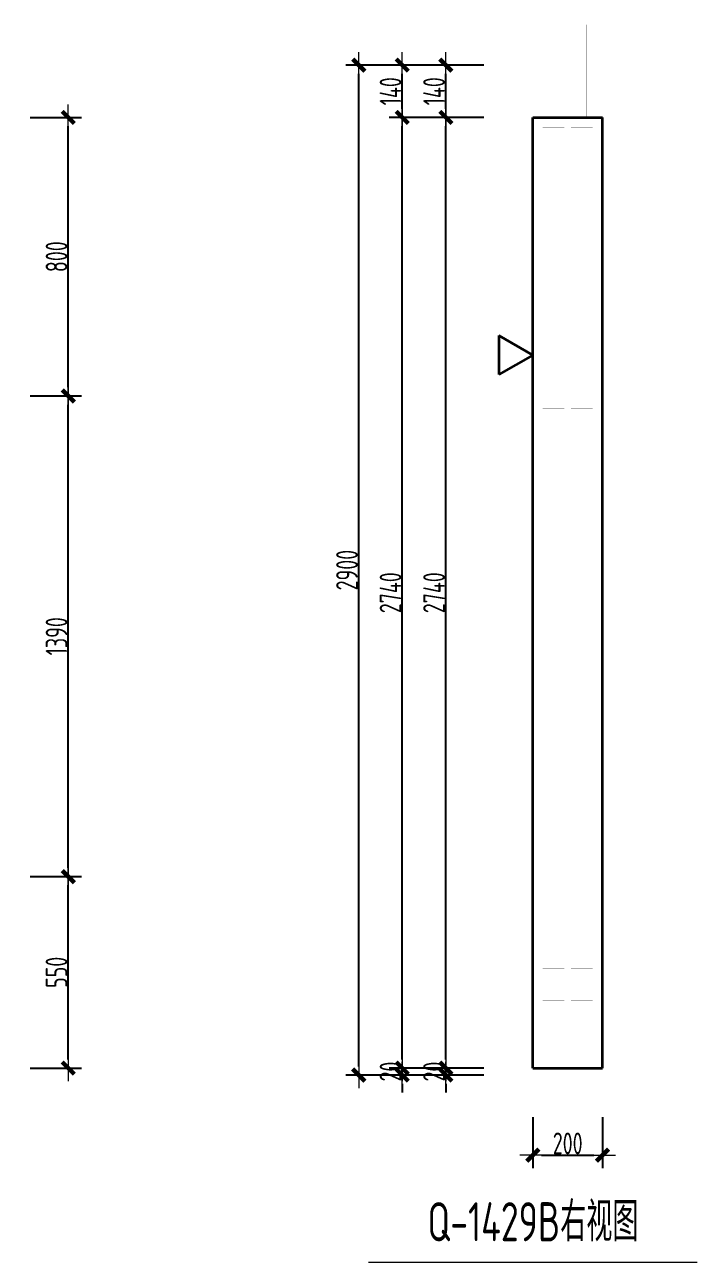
# Model space of a CAD drawing. Extents: x -85320 to 1679916, y -1321939 to 627.
# Drawn here: x 1100277 to 1108002, y -851026 to -836812 of the extents above; entities that cross this region are included whole.
import ezdxf
from ezdxf.enums import TextEntityAlignment as Align

# ---------------------------------------------------------------- set-up
doc = ezdxf.new("R2010")
doc.units = 0
doc.header["$LTSCALE"] = 1000
for name, color, linetype, lineweight in [('预制墙图名', 7, 'Continuous', 18), ('预制墙墙身水平筋', 130, 'Continuous', 18), ('预制墙墙身纵向受力筋', 1, 'Continuous', 18), ('预制墙详图标注', 3, 'Continuous', 18), ('预制墙详图轮廓', 3, 'Continuous', 35)]:
    doc.layers.add(name, color=color, linetype=linetype, lineweight=lineweight)
doc.styles.add('样式 1', font='yjkeng.shx', dxfattribs={"width": 0.7, "bigfont": 'yjkchn.shx'})
doc.styles.add('样式 2', font='yjkeng.shx', dxfattribs={"width": 0.7, "bigfont": 'yjkchn.shx'})
doc.dimstyles.new('盈建科结构', dxfattribs={"dimscale": 100, "dimtxt": 2.5, "dimasz": 1, "dimexe": 1.5, "dimexo": 0.625, "dimgap": 0.1, "dimtad": 1, "dimdec": 0, "dimrnd": 1, "dimzin": 0, "dimdsep": 46, "dimtxsty": '样式 1', "dimblk": '_yjkbk', "dimblk1": 'ARCHTICK', "dimblk2": 'ARCHTICK', "dimcen": 0.09, "dimadec": 0, "dimazin": 0, "dimtfac": 1, "dimtdec": 4, "dimtix": 1, "dimtmove": 2, "dimatfit": 3, "dimfxl": 1, "dimtolj": 1, "dimtzin": 0, "dimarcsym": 0})

# ---------------------------------------------------------------- blocks, each defined once
blk = doc.blocks.new('_yjkbk')
blk.add_line((-1, 0), (1.5, 0))
blk.add_lwpolyline([(-0.7, -0.7, 0.5, 0.5, 0), (0.7, 0.7, 0.5, 0.5, 0)], format="xyseb")
blk = doc.blocks.new('*D944')
at = {"layer": 'Defpoints', "color": 0, "transparency": 16777216}
for p in [(1100277, -846596), (1100777, -846596), (1100277, -848796)]:
    blk.add_point(p, dxfattribs=at)
at = {"layer": '预制墙详图标注', "color": 0, "lineweight": -2, "transparency": 16777216}
for p, q in [((1100339, -846596), (1100927, -846596)), ((1100777, -848696), (1100777, -846696)), ((1100339, -848796), (1100927, -848796))]:
    blk.add_line(p, q, dxfattribs=at)
at = {"layer": '预制墙详图标注', "color": 0, "lineweight": -2, "transparency": 16777216, "xscale": 100, "yscale": 100, "zscale": 100}
for p, rotation in [((1100777, -846596), 90), ((1100777, -848796), 270)]:
    blk.add_blockref('_yjkbk', p, dxfattribs=dict(at, rotation=rotation))
at = {"layer": '预制墙详图标注', "color": 0, "transparency": 16777216, "insert": (1100767, -847696), "char_height": 250, "attachment_point": 8, "rotation": 90, "style": '样式 1'}
blk.add_mtext('\\A1;550', dxfattribs=at)
blk = doc.blocks.new('_ArchTick')
at = {"color": 0, "linetype": 'ByBlock', "const_width": 0.4}
blk.add_lwpolyline([(-0.5, -0.5), (0.5, 0.5)], dxfattribs=at)
blk = doc.blocks.new('*D945')
at = {"layer": 'Defpoints', "color": 0, "transparency": 16777216}
for p in [(1100277, -841076), (1100777, -841076), (1100277, -846596)]:
    blk.add_point(p, dxfattribs=at)
at = {"layer": '预制墙详图标注', "color": 0, "lineweight": -2, "transparency": 16777216}
for p, q in [((1100339, -841076), (1100927, -841076)), ((1100777, -846496), (1100777, -841176)), ((1100339, -846596), (1100927, -846596))]:
    blk.add_line(p, q, dxfattribs=at)
at = {"layer": '预制墙详图标注', "color": 0, "lineweight": -2, "transparency": 16777216, "xscale": 100, "yscale": 100, "zscale": 100}
for p, rotation in [((1100777, -841076), 90), ((1100777, -846596), 270)]:
    blk.add_blockref('_yjkbk', p, dxfattribs=dict(at, rotation=rotation))
at = {"layer": '预制墙详图标注', "color": 0, "transparency": 16777216, "insert": (1100767, -843836), "char_height": 250, "attachment_point": 8, "rotation": 90, "style": '样式 1'}
blk.add_mtext('\\A1;1390', dxfattribs=at)
blk = doc.blocks.new('*D946')
at = {"layer": 'Defpoints', "color": 0, "transparency": 16777216}
for p in [(1100277, -837876), (1100777, -837876), (1100277, -841076)]:
    blk.add_point(p, dxfattribs=at)
at = {"layer": '预制墙详图标注', "color": 0, "lineweight": -2, "transparency": 16777216}
for p, q in [((1100339, -837876), (1100927, -837876)), ((1100777, -840976), (1100777, -837976)), ((1100339, -841076), (1100927, -841076))]:
    blk.add_line(p, q, dxfattribs=at)
at = {"layer": '预制墙详图标注', "color": 0, "lineweight": -2, "transparency": 16777216, "xscale": 100, "yscale": 100, "zscale": 100}
for p, rotation in [((1100777, -837876), 90), ((1100777, -841076), 270)]:
    blk.add_blockref('_yjkbk', p, dxfattribs=dict(at, rotation=rotation))
at = {"layer": '预制墙详图标注', "color": 0, "transparency": 16777216, "insert": (1100767, -839476), "char_height": 250, "attachment_point": 8, "rotation": 90, "style": '样式 1'}
blk.add_mtext('\\A1;800', dxfattribs=at)
blk = doc.blocks.new('*D952')
at = {"layer": 'Defpoints', "color": 0, "transparency": 16777216}
for p in [(1106114, -849296), (1106914, -849296), (1106914, -849796)]:
    blk.add_point(p, dxfattribs=at)
at = {"layer": '预制墙详图标注', "color": 0, "lineweight": -2, "transparency": 16777216}
for p, q in [((1106114, -849358), (1106114, -849946)), ((1106914, -849358), (1106914, -849946)), ((1106214, -849796), (1106814, -849796))]:
    blk.add_line(p, q, dxfattribs=at)
at = {"layer": '预制墙详图标注', "color": 0, "lineweight": -2, "transparency": 16777216, "xscale": 100, "yscale": 100, "zscale": 100, "rotation": 180}
blk.add_blockref('_yjkbk', (1106114, -849796), dxfattribs=at)
at = {"layer": '预制墙详图标注', "color": 0, "lineweight": -2, "transparency": 16777216, "xscale": 100, "yscale": 100, "zscale": 100}
blk.add_blockref('_yjkbk', (1106914, -849796), dxfattribs=at)
at = {"layer": '预制墙详图标注', "color": 0, "transparency": 16777216, "insert": (1106514, -849786), "char_height": 250, "attachment_point": 8, "style": '样式 1'}
blk.add_mtext('\\A1;200', dxfattribs=at)
blk = doc.blocks.new('*D953')
at = {"layer": 'Defpoints', "color": 0, "transparency": 16777216}
for p in [(1105114, -848796), (1105614, -848796), (1105614, -848876)]:
    blk.add_point(p, dxfattribs=at)
at = {"layer": '预制墙详图标注', "color": 0, "lineweight": -2, "transparency": 16777216}
for p, q in [((1105114, -848696), (1105114, -848596)), ((1105552, -848796), (1104964, -848796)), ((1105552, -848876), (1104964, -848876)), ((1105114, -848876), (1105114, -848796)), ((1105114, -848976), (1105114, -849076))]:
    blk.add_line(p, q, dxfattribs=at)
at = {"layer": '预制墙详图标注', "color": 0, "lineweight": -2, "transparency": 16777216, "xscale": 100, "yscale": 100, "zscale": 100}
for p, rotation in [((1105114, -848796), 270), ((1105114, -848876), 90)]:
    blk.add_blockref('_yjkbk', p, dxfattribs=dict(at, rotation=rotation))
at = {"layer": '预制墙详图标注', "color": 0, "transparency": 16777216, "insert": (1105104, -848836), "char_height": 250, "attachment_point": 8, "rotation": 90, "style": '样式 1'}
blk.add_mtext('\\A1;20', dxfattribs=at)
blk = doc.blocks.new('*D954')
at = {"layer": 'Defpoints', "color": 0, "transparency": 16777216}
for p in [(1105114, -837876), (1105614, -837876), (1105614, -848796)]:
    blk.add_point(p, dxfattribs=at)
at = {"layer": '预制墙详图标注', "color": 0, "lineweight": -2, "transparency": 16777216}
for p, q in [((1105552, -837876), (1104964, -837876)), ((1105114, -848696), (1105114, -837976)), ((1105552, -848796), (1104964, -848796))]:
    blk.add_line(p, q, dxfattribs=at)
at = {"layer": '预制墙详图标注', "color": 0, "lineweight": -2, "transparency": 16777216, "xscale": 100, "yscale": 100, "zscale": 100}
for p, rotation in [((1105114, -837876), 90), ((1105114, -848796), 270)]:
    blk.add_blockref('_yjkbk', p, dxfattribs=dict(at, rotation=rotation))
at = {"layer": '预制墙详图标注', "color": 0, "transparency": 16777216, "insert": (1105104, -843336), "char_height": 250, "attachment_point": 8, "rotation": 90, "style": '样式 1'}
blk.add_mtext('\\A1;2740', dxfattribs=at)
blk = doc.blocks.new('*D955')
at = {"layer": 'Defpoints', "color": 0, "transparency": 16777216}
for p in [(1105114, -837276), (1105614, -837276), (1105614, -837876)]:
    blk.add_point(p, dxfattribs=at)
at = {"layer": '预制墙详图标注', "color": 0, "lineweight": -2, "transparency": 16777216}
for p, q in [((1105552, -837276), (1104964, -837276)), ((1105114, -837776), (1105114, -837376)), ((1105552, -837876), (1104964, -837876))]:
    blk.add_line(p, q, dxfattribs=at)
at = {"layer": '预制墙详图标注', "color": 0, "lineweight": -2, "transparency": 16777216, "xscale": 100, "yscale": 100, "zscale": 100}
for p, rotation in [((1105114, -837276), 90), ((1105114, -837876), 270)]:
    blk.add_blockref('_yjkbk', p, dxfattribs=dict(at, rotation=rotation))
at = {"layer": '预制墙详图标注', "color": 0, "transparency": 16777216, "insert": (1105104, -837576), "char_height": 250, "attachment_point": 8, "rotation": 90, "style": '样式 1'}
blk.add_mtext('\\A1;140', dxfattribs=at)
blk = doc.blocks.new('*D956')
at = {"layer": 'Defpoints', "color": 0, "transparency": 16777216}
for p in [(1104614, -848796), (1105114, -848796), (1105114, -848876)]:
    blk.add_point(p, dxfattribs=at)
at = {"layer": '预制墙详图标注', "color": 0, "lineweight": -2, "transparency": 16777216}
for p, q in [((1104614, -848696), (1104614, -848596)), ((1105052, -848796), (1104464, -848796)), ((1105052, -848876), (1104464, -848876)), ((1104614, -848876), (1104614, -848796)), ((1104614, -848976), (1104614, -849076))]:
    blk.add_line(p, q, dxfattribs=at)
at = {"layer": '预制墙详图标注', "color": 0, "lineweight": -2, "transparency": 16777216, "xscale": 100, "yscale": 100, "zscale": 100}
for p, rotation in [((1104614, -848796), 270), ((1104614, -848876), 90)]:
    blk.add_blockref('_yjkbk', p, dxfattribs=dict(at, rotation=rotation))
at = {"layer": '预制墙详图标注', "color": 0, "transparency": 16777216, "insert": (1104604, -848836), "char_height": 250, "attachment_point": 8, "rotation": 90, "style": '样式 1'}
blk.add_mtext('\\A1;20', dxfattribs=at)
blk = doc.blocks.new('*D957')
at = {"layer": 'Defpoints', "color": 0, "transparency": 16777216}
for p in [(1104614, -837876), (1105114, -837876), (1105114, -848796)]:
    blk.add_point(p, dxfattribs=at)
at = {"layer": '预制墙详图标注', "color": 0, "lineweight": -2, "transparency": 16777216}
for p, q in [((1105052, -837876), (1104464, -837876)), ((1104614, -848696), (1104614, -837976)), ((1105052, -848796), (1104464, -848796))]:
    blk.add_line(p, q, dxfattribs=at)
at = {"layer": '预制墙详图标注', "color": 0, "lineweight": -2, "transparency": 16777216, "xscale": 100, "yscale": 100, "zscale": 100}
for p, rotation in [((1104614, -837876), 90), ((1104614, -848796), 270)]:
    blk.add_blockref('_yjkbk', p, dxfattribs=dict(at, rotation=rotation))
at = {"layer": '预制墙详图标注', "color": 0, "transparency": 16777216, "insert": (1104604, -843336), "char_height": 250, "attachment_point": 8, "rotation": 90, "style": '样式 1'}
blk.add_mtext('\\A1;2740', dxfattribs=at)
blk = doc.blocks.new('*D958')
at = {"layer": 'Defpoints', "color": 0, "transparency": 16777216}
for p in [(1104614, -837276), (1105114, -837276), (1105114, -837876)]:
    blk.add_point(p, dxfattribs=at)
at = {"layer": '预制墙详图标注', "color": 0, "lineweight": -2, "transparency": 16777216}
for p, q in [((1105052, -837276), (1104464, -837276)), ((1104614, -837776), (1104614, -837376)), ((1105052, -837876), (1104464, -837876))]:
    blk.add_line(p, q, dxfattribs=at)
at = {"layer": '预制墙详图标注', "color": 0, "lineweight": -2, "transparency": 16777216, "xscale": 100, "yscale": 100, "zscale": 100}
for p, rotation in [((1104614, -837276), 90), ((1104614, -837876), 270)]:
    blk.add_blockref('_yjkbk', p, dxfattribs=dict(at, rotation=rotation))
at = {"layer": '预制墙详图标注', "color": 0, "transparency": 16777216, "insert": (1104604, -837576), "char_height": 250, "attachment_point": 8, "rotation": 90, "style": '样式 1'}
blk.add_mtext('\\A1;140', dxfattribs=at)
blk = doc.blocks.new('*D959')
at = {"layer": 'Defpoints', "color": 0, "transparency": 16777216}
for p in [(1104114, -837276), (1104614, -837276), (1104614, -848876)]:
    blk.add_point(p, dxfattribs=at)
at = {"layer": '预制墙详图标注', "color": 0, "lineweight": -2, "transparency": 16777216}
for p, q in [((1104552, -837276), (1103964, -837276)), ((1104114, -848776), (1104114, -837376)), ((1104552, -848876), (1103964, -848876))]:
    blk.add_line(p, q, dxfattribs=at)
at = {"layer": '预制墙详图标注', "color": 0, "lineweight": -2, "transparency": 16777216, "xscale": 100, "yscale": 100, "zscale": 100}
for p, rotation in [((1104114, -837276), 90), ((1104114, -848876), 270)]:
    blk.add_blockref('_yjkbk', p, dxfattribs=dict(at, rotation=rotation))
at = {"layer": '预制墙详图标注', "color": 0, "transparency": 16777216, "insert": (1104104, -843076), "char_height": 250, "attachment_point": 8, "rotation": 90, "style": '样式 1'}
blk.add_mtext('\\A1;2900', dxfattribs=at)

msp = doc.modelspace()

# ---------------------------------------------------------------- linework, layer by layer
at = {"layer": '预制墙图名', "lineweight": 18}
msp.add_line((1104226.292, -851026.195), (1108002.449, -851026.195), dxfattribs=at)
at = {"layer": '预制墙墙身水平筋', "lineweight": 18, "const_width": 0.18}
for points in [[(1106476.087, -838035.848), (1106226.371, -838035.848), (1106226.371, -837995.848), (1106476.087, -837995.848), (1106476.087, -838035.848), (1106226.371, -838035.848), (1106226.371, -837995.848), (1106476.087, -837995.848)], [(1106552.654, -837995.848), (1106802.371, -837995.848), (1106802.371, -838035.848), (1106552.654, -838035.848), (1106552.654, -837995.848), (1106802.371, -837995.848), (1106802.371, -838035.848), (1106552.654, -838035.848)], [(1106476.087, -838855.848), (1106226.371, -838855.848), (1106226.371, -838815.848), (1106476.087, -838815.848), (1106476.087, -838855.848), (1106226.371, -838855.848), (1106226.371, -838815.848), (1106476.087, -838815.848)], [(1106552.654, -838815.848), (1106802.371, -838815.848), (1106802.371, -838855.848), (1106552.654, -838855.848), (1106552.654, -838815.848), (1106802.371, -838815.848), (1106802.371, -838855.848), (1106552.654, -838855.848)], [(1106476.087, -839655.848), (1106226.371, -839655.848), (1106226.371, -839615.848), (1106476.087, -839615.848), (1106476.087, -839655.848), (1106226.371, -839655.848), (1106226.371, -839615.848), (1106476.087, -839615.848)], [(1106552.654, -839615.848), (1106802.371, -839615.848), (1106802.371, -839655.848), (1106552.654, -839655.848), (1106552.654, -839615.848), (1106802.371, -839615.848), (1106802.371, -839655.848), (1106552.654, -839655.848)], [(1106476.087, -840455.848), (1106226.371, -840455.848), (1106226.371, -840415.848), (1106476.087, -840415.848), (1106476.087, -840455.848), (1106226.371, -840455.848), (1106226.371, -840415.848), (1106476.087, -840415.848)], [(1106552.654, -840415.848), (1106802.371, -840415.848), (1106802.371, -840455.848), (1106552.654, -840455.848), (1106552.654, -840415.848), (1106802.371, -840415.848), (1106802.371, -840455.848), (1106552.654, -840455.848)], [(1106476.087, -841255.848), (1106226.371, -841255.848), (1106226.371, -841215.848), (1106476.087, -841215.848), (1106476.087, -841255.848), (1106226.371, -841255.848), (1106226.371, -841215.848), (1106476.087, -841215.848)], [(1106552.654, -841215.848), (1106802.371, -841215.848), (1106802.371, -841255.848), (1106552.654, -841255.848), (1106552.654, -841215.848), (1106802.371, -841215.848), (1106802.371, -841255.848), (1106552.654, -841255.848)], [(1106476.087, -842055.848), (1106226.371, -842055.848), (1106226.371, -842015.848), (1106476.087, -842015.848), (1106476.087, -842055.848), (1106226.371, -842055.848), (1106226.371, -842015.848), (1106476.087, -842015.848)], [(1106552.654, -842015.848), (1106802.371, -842015.848), (1106802.371, -842055.848), (1106552.654, -842055.848), (1106552.654, -842015.848), (1106802.371, -842015.848), (1106802.371, -842055.848), (1106552.654, -842055.848)], [(1106476.087, -842855.848), (1106226.371, -842855.848), (1106226.371, -842815.848), (1106476.087, -842815.848), (1106476.087, -842855.848), (1106226.371, -842855.848), (1106226.371, -842815.848), (1106476.087, -842815.848)], [(1106552.654, -842815.848), (1106802.371, -842815.848), (1106802.371, -842855.848), (1106552.654, -842855.848), (1106552.654, -842815.848), (1106802.371, -842815.848), (1106802.371, -842855.848), (1106552.654, -842855.848)], [(1106476.087, -843655.848), (1106226.371, -843655.848), (1106226.371, -843615.848), (1106476.087, -843615.848), (1106476.087, -843655.848), (1106226.371, -843655.848), (1106226.371, -843615.848), (1106476.087, -843615.848)], [(1106552.654, -843615.848), (1106802.371, -843615.848), (1106802.371, -843655.848), (1106552.654, -843655.848), (1106552.654, -843615.848), (1106802.371, -843615.848), (1106802.371, -843655.848), (1106552.654, -843655.848)], [(1106476.087, -844455.848), (1106226.371, -844455.848), (1106226.371, -844415.848), (1106476.087, -844415.848), (1106476.087, -844455.848), (1106226.371, -844455.848), (1106226.371, -844415.848), (1106476.087, -844415.848)], [(1106552.654, -844415.848), (1106802.371, -844415.848), (1106802.371, -844455.848), (1106552.654, -844455.848), (1106552.654, -844415.848), (1106802.371, -844415.848), (1106802.371, -844455.848), (1106552.654, -844455.848)], [(1106476.087, -845255.848), (1106226.371, -845255.848), (1106226.371, -845215.848), (1106476.087, -845215.848), (1106476.087, -845255.848), (1106226.371, -845255.848), (1106226.371, -845215.848), (1106476.087, -845215.848)], [(1106552.654, -845215.848), (1106802.371, -845215.848), (1106802.371, -845255.848), (1106552.654, -845255.848), (1106552.654, -845215.848), (1106802.371, -845215.848), (1106802.371, -845255.848), (1106552.654, -845255.848)], [(1106476.087, -846055.848), (1106226.371, -846055.848), (1106226.371, -846015.848), (1106476.087, -846015.848), (1106476.087, -846055.848), (1106226.371, -846055.848), (1106226.371, -846015.848), (1106476.087, -846015.848)], [(1106552.654, -846015.848), (1106802.371, -846015.848), (1106802.371, -846055.848), (1106552.654, -846055.848), (1106552.654, -846015.848), (1106802.371, -846015.848), (1106802.371, -846055.848), (1106552.654, -846055.848)], [(1106476.087, -846855.848), (1106226.371, -846855.848), (1106226.371, -846815.848), (1106476.087, -846815.848), (1106476.087, -846855.848), (1106226.371, -846855.848), (1106226.371, -846815.848), (1106476.087, -846815.848)], [(1106552.654, -846815.848), (1106802.371, -846815.848), (1106802.371, -846855.848), (1106552.654, -846855.848), (1106552.654, -846815.848), (1106802.371, -846815.848), (1106802.371, -846855.848), (1106552.654, -846855.848)], [(1106476.087, -847255.848), (1106226.371, -847255.848), (1106226.371, -847215.848), (1106476.087, -847215.848), (1106476.087, -847255.848), (1106226.371, -847255.848), (1106226.371, -847215.848), (1106476.087, -847215.848)], [(1106552.654, -847215.848), (1106802.371, -847215.848), (1106802.371, -847255.848), (1106552.654, -847255.848), (1106552.654, -847215.848), (1106802.371, -847215.848), (1106802.371, -847255.848), (1106552.654, -847255.848)], [(1106476.087, -847655.848), (1106226.371, -847655.848), (1106226.371, -847615.848), (1106476.087, -847615.848), (1106476.087, -847655.848), (1106226.371, -847655.848), (1106226.371, -847615.848), (1106476.087, -847615.848)], [(1106552.654, -847615.848), (1106802.371, -847615.848), (1106802.371, -847655.848), (1106552.654, -847655.848), (1106552.654, -847615.848), (1106802.371, -847615.848), (1106802.371, -847655.848), (1106552.654, -847655.848)], [(1106476.087, -848055.848), (1106226.371, -848055.848), (1106226.371, -848015.848), (1106476.087, -848015.848), (1106476.087, -848055.848), (1106226.371, -848055.848), (1106226.371, -848015.848), (1106476.087, -848015.848)], [(1106552.654, -848015.848), (1106802.371, -848015.848), (1106802.371, -848055.848), (1106552.654, -848055.848), (1106552.654, -848015.848), (1106802.371, -848015.848), (1106802.371, -848055.848), (1106552.654, -848055.848)], [(1106440.087, -848495.848), (1106190.371, -848495.848), (1106190.371, -848455.848), (1106440.087, -848455.848), (1106440.087, -848495.848), (1106190.371, -848495.848), (1106190.371, -848455.848), (1106440.087, -848455.848)], [(1106588.654, -848455.848), (1106838.371, -848455.848), (1106838.371, -848495.848), (1106588.654, -848495.848), (1106588.654, -848455.848), (1106838.371, -848455.848), (1106838.371, -848495.848), (1106588.654, -848495.848)]]:
    msp.add_lwpolyline(points, close=True, dxfattribs=at)
at = {"layer": '预制墙墙身纵向受力筋', "lineweight": 18, "const_width": 0.18}
for points in [[(1106238.371, -837875.848), (1106238.371, -836811.848), (1106302.371, -836811.848), (1106302.371, -837875.848)], [(1106726.371, -837875.848), (1106726.371, -836811.848), (1106790.371, -836811.848), (1106790.371, -837875.848)]]:
    msp.add_lwpolyline(points, close=True, dxfattribs=at)
at = {"layer": '预制墙详图标注', "lineweight": 35}
for p, q in [((1106114.371, -840605.848), (1105724.659, -840380.848)), ((1105724.659, -840380.848), (1105724.659, -840830.848)), ((1106114.371, -840605.848), (1105724.659, -840830.848))]:
    msp.add_line(p, q, dxfattribs=at)
at = {"layer": '预制墙详图轮廓', "lineweight": 35}
for p, q in [((1106114.371, -837875.848), (1106914.371, -837875.848)), ((1106114.371, -848795.848), (1106114.371, -837875.848)), ((1106914.371, -848795.848), (1106914.371, -837875.848)), ((1106114.371, -848795.848), (1106914.371, -848795.848))]:
    msp.add_line(p, q, dxfattribs=at)

# ---------------------------------------------------------------- texts
at = {"layer": '预制墙图名', "linetype": 'Continuous', "style": '样式 2', "width": 0.7}
msp.add_text('Q-1429B右视图', height=450, dxfattribs=at).set_placement((1106114.371, -850920.848), align=Align.BOTTOM_CENTER)

# ---------------------------------------------------------------- dimensions: what is measured, and where the dimension line sits
at = {"layer": '预制墙详图标注'}
for p1, p2, distance, picture, middle in [((1104614.371, -848875.848), (1104614.371, -837275.848), 500, '*D959', (1103979.371, -843075.848)), ((1100276.707, -841075.848), (1100276.707, -837875.848), -500, '*D946', (1100641.707, -839475.848)), ((1100276.707, -848795.848), (1100276.707, -846595.848), -500, '*D944', (1100641.707, -847695.848)), ((1105114.371, -848875.848), (1105114.371, -848795.848), 500, '*D956', (1104479.371, -848835.848)), ((1105614.371, -848875.848), (1105614.371, -848795.848), 500, '*D953', (1104979.371, -848835.848)), ((1106114.371, -849295.848), (1106914.371, -849295.848), -500, '*D952', (1106514.371, -849660.848))]:
    dim = msp.add_aligned_dim(p1=p1, p2=p2, distance=distance, dimstyle='盈建科结构', override={"dimscale": 100, "dimtxt": 2.5, "dimasz": 1, "dimexe": 1.5, "dimexo": 0.625, "dimgap": 0.1, "dimtad": 1, "dimlfac": 0.25, "dimrnd": 5, "dimdle": 0, "dimtix": 1, "dimfxlon": 0}, dxfattribs=at)
    dim.commit()
    dim.dimension.update_dxf_attribs({"geometry": picture, "text_midpoint": middle})
for p1, p2, distance, text, picture, middle in [((1105114.371, -837875.848), (1105114.371, -837275.848), 500, '140', '*D958', (1104479.371, -837575.848)), ((1105614.371, -837875.848), (1105614.371, -837275.848), 500, '140', '*D955', (1104979.371, -837575.848)), ((1105114.371, -848795.848), (1105114.371, -837875.848), 500, '2740', '*D957', (1104479.371, -843335.848)), ((1105614.371, -848795.848), (1105614.371, -837875.848), 500, '2740', '*D954', (1104979.371, -843335.848)), ((1100276.707, -846595.848), (1100276.707, -841075.848), -500, '1390', '*D945', (1100641.707, -843835.848))]:
    dim = msp.add_aligned_dim(p1=p1, p2=p2, distance=distance, text=text, dimstyle='盈建科结构', override={"dimscale": 100, "dimtxt": 2.5, "dimasz": 1, "dimexe": 1.5, "dimexo": 0.625, "dimgap": 0.1, "dimtad": 1, "dimlfac": 0.25, "dimrnd": 5, "dimdle": 0, "dimtix": 1, "dimfxlon": 0}, dxfattribs=at)
    dim.commit()
    dim.dimension.update_dxf_attribs({"geometry": picture, "text_midpoint": middle})

doc.saveas('drawing.dxf')
